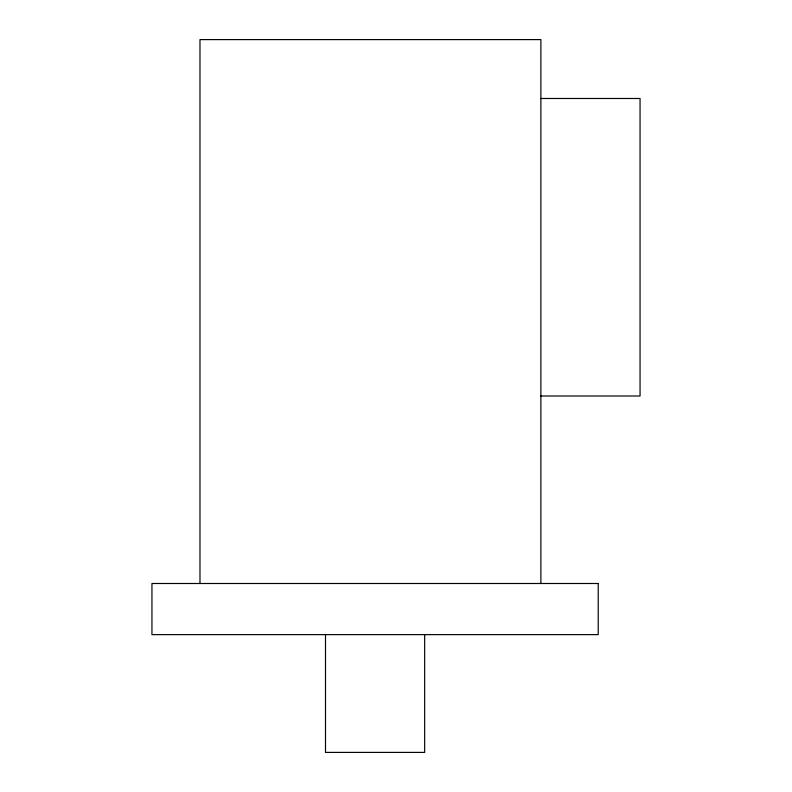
<?xml version="1.0" encoding="UTF-8"?>
<svg xmlns="http://www.w3.org/2000/svg" width="792" height="792" viewBox="0 0 792 792"><rect width="100%" height="100%" fill="white"/><g stroke="black" fill="none" stroke-linecap="round" stroke-linejoin="round"><path stroke-width="1.19" d="M540.887 98.485L640.055 98.485L640.055 396L540.887 396M540.887 583.496L540.887 39.6L199.98 39.6L199.98 583.496M424.67 634.63L424.67 752.4L325.502 752.4L325.502 634.63M598.217 583.496L151.945 583.496L151.945 634.63L598.217 634.63L598.217 583.496"/></g></svg>
